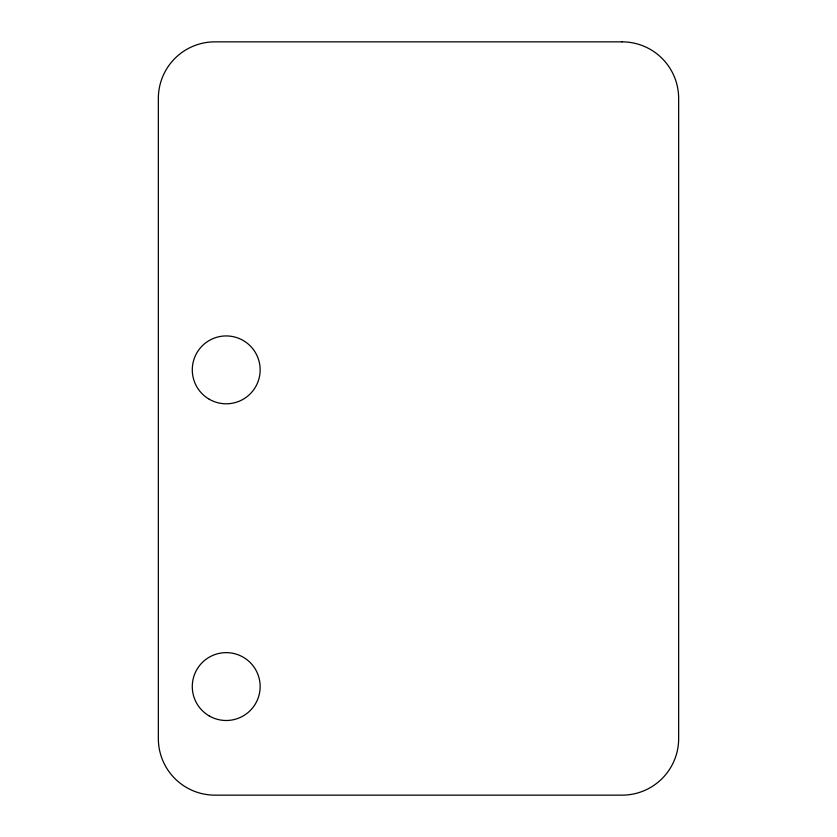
<?xml version="1.0" encoding="UTF-8"?>
<svg xmlns="http://www.w3.org/2000/svg" width="837" height="837" viewBox="0 0 837 837"><rect width="100%" height="100%" fill="white"/><g stroke="black" fill="none" stroke-linecap="round" stroke-linejoin="round"><path stroke-width="1.26" d="M622.09 41.85L214.91 41.85A56.55 56.55 0 0 0 158.35 98.4L158.35 738.6A56.55 56.55 0 0 0 214.91 795.15L622.09 795.15A56.55 56.55 0 0 0 678.65 738.6L678.65 98.4A56.55 56.55 0 0 0 622.09 41.85M209.25 399.249A33.93 33.93 0 0 0 260.15 369.86A33.93 33.93 0 0 0 209.25 340.481A33.93 33.93 0 0 0 209.25 399.249M209.25 715.949A33.93 33.93 0 0 0 260.15 686.57A33.93 33.93 0 0 0 209.25 657.181A33.93 33.93 0 0 0 209.25 715.949"/></g></svg>
